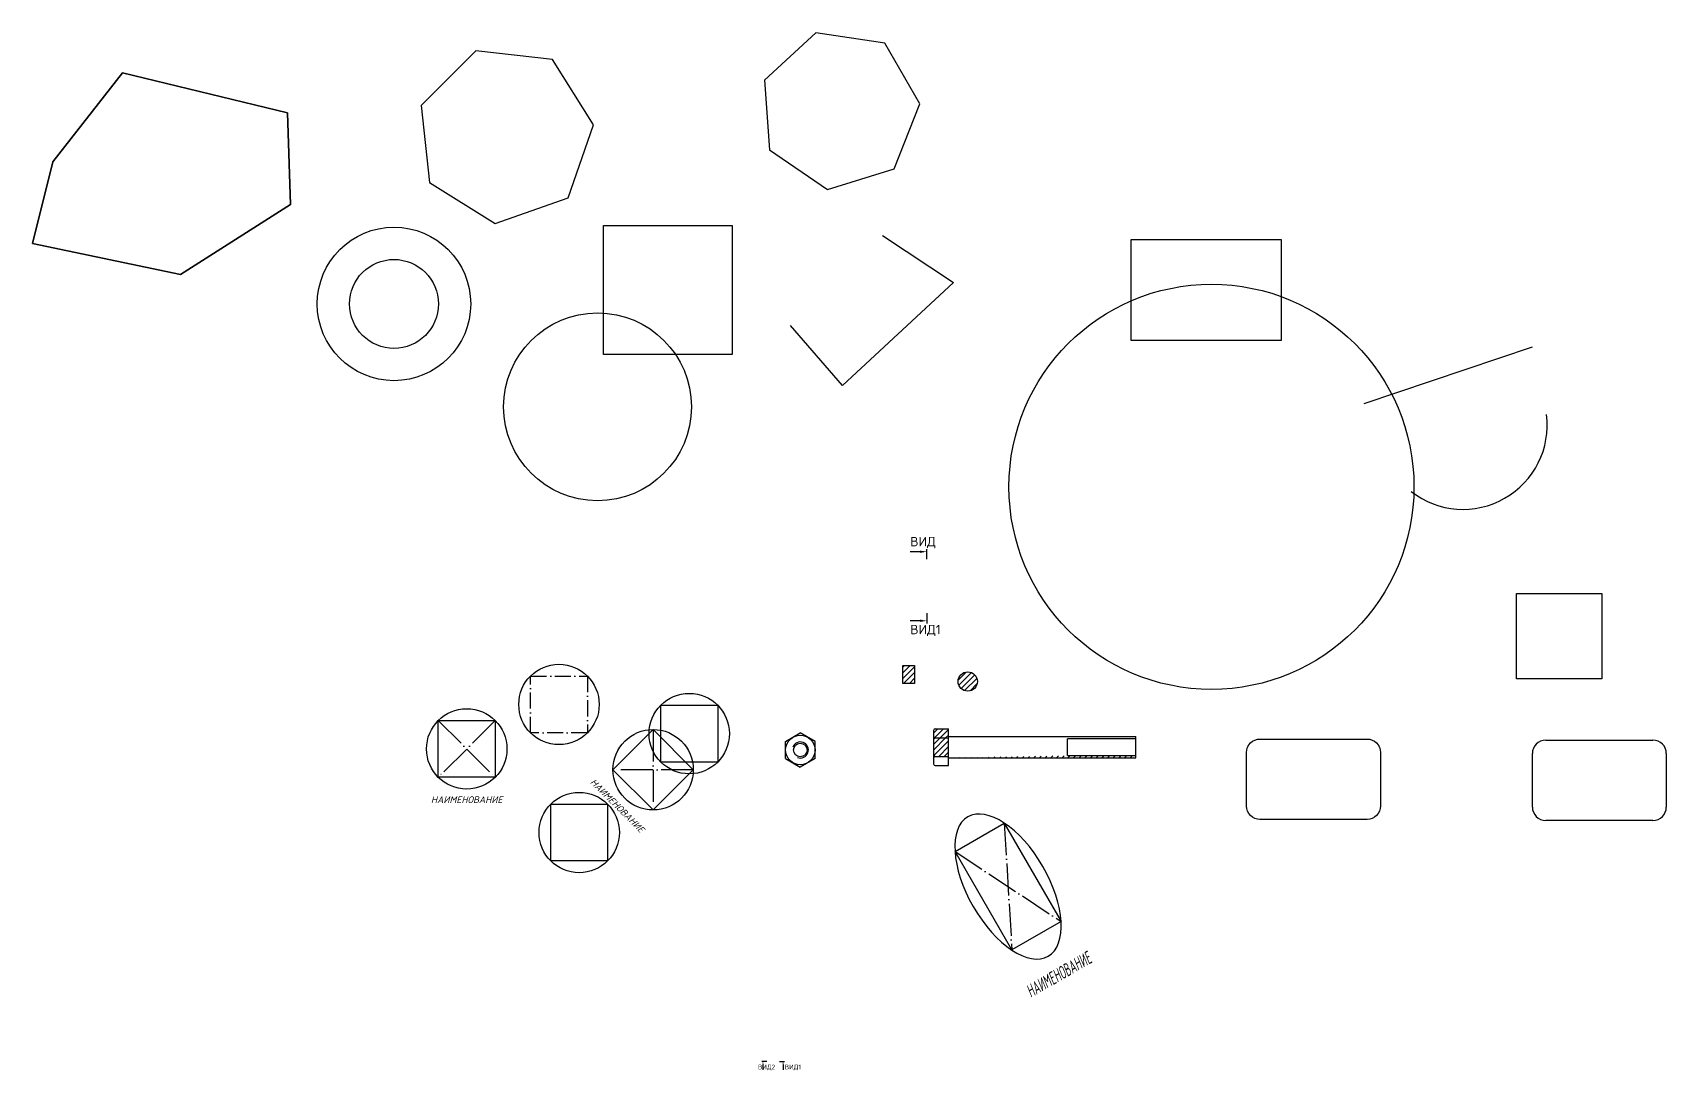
# Model space of a CAD drawing. Header units: millimetres. Extents: x -494 to 1651, y -137 to 637.
# Drawn here: x -494 to 725, y -137 to 637 of the extents above; entities that cross this region are included whole.
import ezdxf
from ezdxf.enums import TextEntityAlignment as Align

# ---------------------------------------------------------------- set-up
doc = ezdxf.new("R2010")
doc.units = ezdxf.units.MM
for name, pattern in [('ACAD_ISO04W100', [30, 24, -3, 0, -3]), ('ACAD_ISO10W100', [18, 12, -3, 0, -3]), ('НЕВИДИМАЯ', [0.375, 0.25, -0.125])]:
    doc.linetypes.add(name, pattern=pattern)
doc.layers.add('Контур', color=4, linetype='Continuous')
doc.layers.add('Штрих', color=1, linetype='Continuous')
doc.styles.add('my_style', font='romanc.shx', dxfattribs={"oblique": 15})
doc.styles.add('стиль1', font='romanc.shx')

msp = doc.modelspace()

# ---------------------------------------------------------------- linework, layer by layer
for p, q in [((168.1, 249.9), (160.8, 249.9)), ((173.1, 244.3), (173.1, 251.9)), ((168.1, 198.3), (160.8, 198.3)), ((173.1, 203.9), (173.1, 196.3)), ((155.3, 165), (164, 165)), ((155.3, 151.6), (155.3, 165)), ((164, 165), (164, 151.6)), ((164, 151.6), (155.3, 151.6)), ((178.3, 91.5), (178.3, 116.5)), ((178.3, 110.9), (189.4, 110.9)), ((179.5, 117.7), (189.4, 117.7)), ((189.4, 90.3), (189.4, 117.7)), ((189.4, 111.9), (329.1, 111.9)), ((329.1, 96.1), (329.1, 111.9)), ((625.3, 59.3), (625.3, 99.3)), ((635.3, 109.3), (715.3, 109.3)), ((725.3, 99.3), (725.3, 59.3)), ((178.3, 97.1), (189.4, 97.1)), ((179.5, 90.3), (189.4, 90.3)), ((189.4, 96.1), (329.1, 96.1)), ((-107.6, 19.1), (-107.6, 61.5)), ((-107.6, 61.5), (-65.2, 61.5)), ((-65.2, 61.5), (-65.2, 19.1)), ((715.3, 49.3), (635.3, 49.3)), ((194.3, 26.1), (231, 47.3)), ((231, 47.3), (273.4, -26.1)), ((236.7, -47.3), (194.3, 26.1)), ((-65.2, 19.1), (-107.6, 19.1)), ((273.4, -26.1), (236.7, -47.3)), ((53.7, -130.5), (49.9, -130.5)), ((50.8, -133), (50.8, -136.7)), ((63.1, -130.5), (66.8, -130.5)), ((65.8, -133), (65.8, -136.7))]:
    msp.add_line(p, q)
at = {"color": 1, "linetype": 'ACAD_ISO04W100'}
for p, q in [((-191.6, 123.9), (-149.1, 81.5)), ((-149.1, 123.9), (-191.6, 81.5)), ((-31.2, 117.2), (-31.2, 57.2)), ((-1.2, 87.2), (-61.2, 87.2)), ((231, 47.3), (236.7, -47.3)), ((194.3, 26.1), (273.4, -26.1))]:
    msp.add_line(p, q, dxfattribs=at)
at = {"color": 0, "linetype": 'Continuous'}
for p, q in [((67.7, 108.2), (78.7, 114.6)), ((89.7, 108.2), (78.7, 114.6)), ((67.7, 95.5), (67.7, 108.2)), ((89.7, 95.5), (89.7, 108.2)), ((67.7, 95.5), (78.7, 89.2)), ((89.7, 95.5), (78.7, 89.2))]:
    msp.add_line(p, q, dxfattribs=at)
at = {"linetype": 'НЕВИДИМАЯ'}
for p, q in [((278.3, 110.4), (329.1, 110.4)), ((278.3, 97.7), (278.3, 110.4)), ((278.3, 97.7), (329.1, 97.7))]:
    msp.add_line(p, q, dxfattribs=at)
at = {"color": 6, "linetype": 'ACAD_ISO10W100'}
msp.add_lwpolyline([(-80.3, 114.7), (-122.7, 114.7), (-122.7, 157.1), (-80.3, 157.1)], close=True, dxfattribs=at)
at = {"color": 0, "linetype": 'ByBlock'}
msp.add_lwpolyline([(17, 92.9), (-25.4, 92.9), (-25.4, 135.3), (17, 135.3)], close=True, dxfattribs=at)
for points in [[(-149.1, 81.5), (-191.6, 81.5), (-191.6, 123.9), (-149.1, 123.9)], [(-31.2, 57.2), (-61.2, 87.2), (-31.2, 117.2), (-1.2, 87.2)]]:
    msp.add_lwpolyline(points, close=True)
msp.add_lwpolyline([(421.9, 110.1), (501.9, 110.1, -0.414214), (511.9, 100.1), (511.9, 60.1, -0.414214), (501.9, 50.1), (421.9, 50.1, -0.414214), (411.9, 60.1), (411.9, 100.1, -0.414214)], format="xyb", close=True)
at = {"color": 3, "linetype": 'Continuous'}
msp.add_circle((-101.5, 135.9), 30, dxfattribs=at)
at = {"color": 0, "linetype": 'ByBlock'}
msp.add_circle((-4.2, 114.1), 30, dxfattribs=at)
for centre in [(-170.4, 102.7), (-31.2, 87.2), (-86.4, 40.3)]:
    msp.add_circle(centre, 30)
at = {"color": 0, "linetype": 'Continuous'}
for radius in [11, 5.1]:
    msp.add_circle((78.7, 101.9), radius, dxfattribs=at)
for centre, radius, start, end in [((179.5, 116.5), 1.27, 90, 180), ((179.5, 112.1), 1.27, 180, 270), ((179.5, 109.6), 1.27, 90, 180), ((179.5, 98.4), 1.27, 180, 270), ((635.3, 99.3), 10, 90, 180), ((715.3, 99.3), 10, 0, 90), ((179.5, 95.9), 1.27, 90, 180), ((179.5, 91.5), 1.27, 180, 270), ((635.3, 59.3), 10, 180, 270), ((715.3, 59.3), 10, 270, 0)]:
    msp.add_arc(centre, radius, start, end)
msp.add_arc((78.7, 101.9), 6, 250, 160, dxfattribs=at)
msp.add_ellipse((233.8, 0), major_axis=(-30, 52), ratio=0.5, start_param=4.712389, end_param=10.995574)
for points in [[(168.1, 250.7), (168.1, 249), (173.1, 249.9)], [(168.1, 197.5), (168.1, 199.2), (173.1, 198.3)], [(50.4, -133), (51.3, -133), (50.8, -130.5)], [(66.3, -133), (65.4, -133), (65.8, -130.5)]]:
    msp.add_solid(points)
at = {"layer": 'Контур'}
for p, q in [((90.3, 637.2), (52, 601.8)), ((141.9, 629.3), (90.3, 637.2)), ((-163.7, 623.7), (-204.5, 582.9)), ((-106.3, 617.3), (-163.7, 623.7)), ((167.9, 584.1), (141.9, 629.3)), ((-75.6, 568.4), (-106.3, 617.3)), ((-479.5, 540.9), (-427.3, 607.3)), ((-427.3, 607.3), (-304.1, 577.5)), ((52, 601.8), (55.8, 549.7)), ((-304.1, 577.5), (-301.9, 508.9)), ((-204.5, 582.9), (-198.1, 525.5)), ((148.8, 535.5), (167.9, 584.1)), ((-94.7, 513.9), (-75.6, 568.4)), ((55.8, 549.7), (98.9, 520.2)), ((-494.5, 479.8), (-479.5, 540.9)), ((-198.1, 525.5), (-149.2, 494.8)), ((98.9, 520.2), (148.8, 535.5)), ((-149.2, 494.8), (-94.7, 513.9)), ((-301.9, 508.9), (-384, 456.7)), ((-68.2, 493.2), (27.9, 493.2)), ((-68.2, 397.1), (-68.2, 493.2)), ((27.9, 493.2), (27.9, 397.1)), ((-384, 456.7), (-494.5, 479.8)), ((140, 485.8), (193, 450.8)), ((325.7, 482.8), (437.8, 482.8)), ((325.7, 407.4), (325.7, 482.8)), ((437.8, 482.8), (437.8, 407.4)), ((193, 450.8), (110.2, 374)), ((110.2, 374), (71.4, 418.7)), ((437.8, 407.4), (325.7, 407.4)), ((499.6, 360.4), (625.3, 402.7)), ((27.9, 397.1), (-68.2, 397.1)), ((613.4, 218.7), (677.1, 218.7)), ((613.4, 155), (613.4, 218.7)), ((677.1, 218.7), (677.1, 155)), ((677.1, 155), (613.4, 155))]:
    msp.add_line(p, q, dxfattribs=at)
msp.add_lwpolyline([(-304.1, 577.5), (-427.3, 607.3), (-479.5, 540.9), (-494.5, 479.8), (-384, 456.7), (-301.9, 508.9)], close=True, dxfattribs=at)
for centre, radius in [((-224.7, 434.8), 57.3), ((-224.7, 434.8), 33.2), ((385.7, 298.3), 151.2), ((-72.7, 358), 70.1), ((203.7, 153), 7.19)]:
    msp.add_circle(centre, radius, dxfattribs=at)
msp.add_arc((573.5, 344.4), 62.9, 232.1149, 7.1592, dxfattribs=at)
at = {"layer": 'Штрих', "linetype": 'Continuous'}
for p, q in [((155.3, 163.8), (156.5, 165)), ((155.3, 159.6), (160.7, 165)), ((155.3, 155.3), (164, 164)), ((155.8, 151.6), (164, 159.8)), ((196.5, 154.1), (202.6, 160.1)), ((197, 150.3), (206.4, 159.7)), ((160.1, 151.6), (164, 155.5)), ((198.7, 147.8), (208.9, 158)), ((201.4, 146.2), (210.5, 155.3)), ((205.5, 146.1), (210.6, 151.2)), ((178.3, 114.6), (181.4, 117.7)), ((178.3, 106.2), (183, 110.9)), ((178.3, 101.9), (187.2, 110.9)), ((178.9, 111), (185.6, 117.7)), ((183, 110.9), (189.4, 117.3)), ((187.2, 110.9), (189.4, 113)), ((178.4, 97.8), (189.4, 108.8)), ((182, 97.1), (189.4, 104.5)), ((186.2, 97.1), (189.4, 100.3)), ((274.3, 96.1), (275.8, 97.6)), ((278.5, 96.1), (280.1, 97.7)), ((282.7, 96.1), (284.3, 97.7)), ((287, 96.1), (288.6, 97.7)), ((291.2, 96.1), (292.8, 97.7)), ((295.5, 96.1), (297.1, 97.7)), ((299.7, 96.1), (301.3, 97.7)), ((304, 96.1), (305.5, 97.7)), ((308.2, 96.1), (309.8, 97.7)), ((312.4, 96.1), (314, 97.7)), ((316.7, 96.1), (318.3, 97.7)), ((320.9, 96.1), (322.5, 97.7)), ((325.2, 96.1), (326.8, 97.7)), ((189.4, 96.1), (189.4, 96.1)), ((193.6, 96.1), (193.7, 96.1)), ((197.9, 96.1), (198, 96.2)), ((202.1, 96.1), (202.4, 96.3)), ((206.4, 96.1), (206.7, 96.4)), ((210.6, 96.1), (211, 96.4)), ((214.9, 96.1), (215.3, 96.5)), ((219.1, 96.1), (219.6, 96.6)), ((223.3, 96.1), (224, 96.7)), ((227.6, 96.1), (228.3, 96.8)), ((231.8, 96.1), (232.6, 96.8)), ((236.1, 96.1), (236.9, 96.9)), ((240.3, 96.1), (241.2, 97)), ((244.6, 96.1), (245.6, 97.1)), ((248.8, 96.1), (249.9, 97.1)), ((253, 96.1), (254.2, 97.2)), ((257.3, 96.1), (258.5, 97.3)), ((261.5, 96.1), (262.8, 97.4)), ((265.8, 96.1), (267.2, 97.5)), ((270, 96.1), (271.5, 97.5))]:
    msp.add_line(p, q, dxfattribs=at)

# ---------------------------------------------------------------- texts
at = {"style": 'стиль1'}
for tag, p, height in [('ВИД', (160.8, 253.9), 7), ('ВИД1', (160.8, 188.3), 7), ('ВИД2', (47.1, -136.4), 3.5)]:
    msp.add_attdef(tag, p, 'А', height=height, dxfattribs=at)
at = {"style": 'my_style', "oblique": 15}
msp.add_attdef('НАИМЕНОВАНИЕ', text='тестовый', height=5, rotation=315, dxfattribs=at).set_placement((-57.9, 60.4), align=Align.MIDDLE_CENTER)
msp.add_attdef('НАИМЕНОВАНИЕ', text='тестовый', height=5, dxfattribs=at).set_placement((-170.4, 64.8), align=Align.MIDDLE_CENTER)
at = {"style": 'my_style', "oblique": 7.6307, "width": 0.517638}
msp.add_attdef('НАИМЕНОВАНИЕ', text='тестовый', height=9.66, rotation=30, dxfattribs=at).set_placement((271.7, -65.6), align=Align.MIDDLE_CENTER)
at = {"style": 'стиль1', "flags": 12}
msp.add_attdef('ВИД1', (67.1, -136.4), 'А', height=3.5, dxfattribs=at)

doc.saveas('drawing.dxf')
